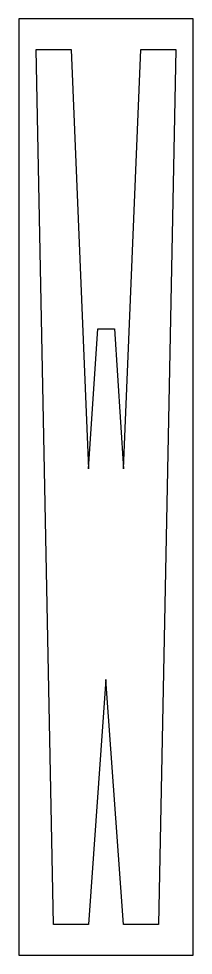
# Model space of a CAD drawing. Extents: x 0 to 20, y 0 to 107.
import ezdxf

# ---------------------------------------------------------------- set-up
doc = ezdxf.new("R2010")
doc.units = 0
doc.layers.add('CUT', color=7, linetype='Continuous')
doc.layers.add('OUTSIDE', color=1, linetype='Continuous')

msp = doc.modelspace()

# ---------------------------------------------------------------- linework, layer by layer
at = {"layer": 'CUT'}
msp.add_lwpolyline([(5.9975, 103.5), (7.9963, 55.57), (9.0556, 71.58), (10.9644, 71.58), (11.9938, 55.57), (13.9925, 103.5), (18, 103.5), (16.0012, 3.5), (11.9938, 3.5), (9.995, 31.5), (7.9963, 3.5), (3.9988, 3.5), (2, 103.5)], close=True, dxfattribs=at)
at = {"layer": 'OUTSIDE'}
msp.add_lwpolyline([(0, 0), (20, 0), (20, 107), (0, 107)], close=True, dxfattribs=at)

doc.saveas('drawing.dxf')
